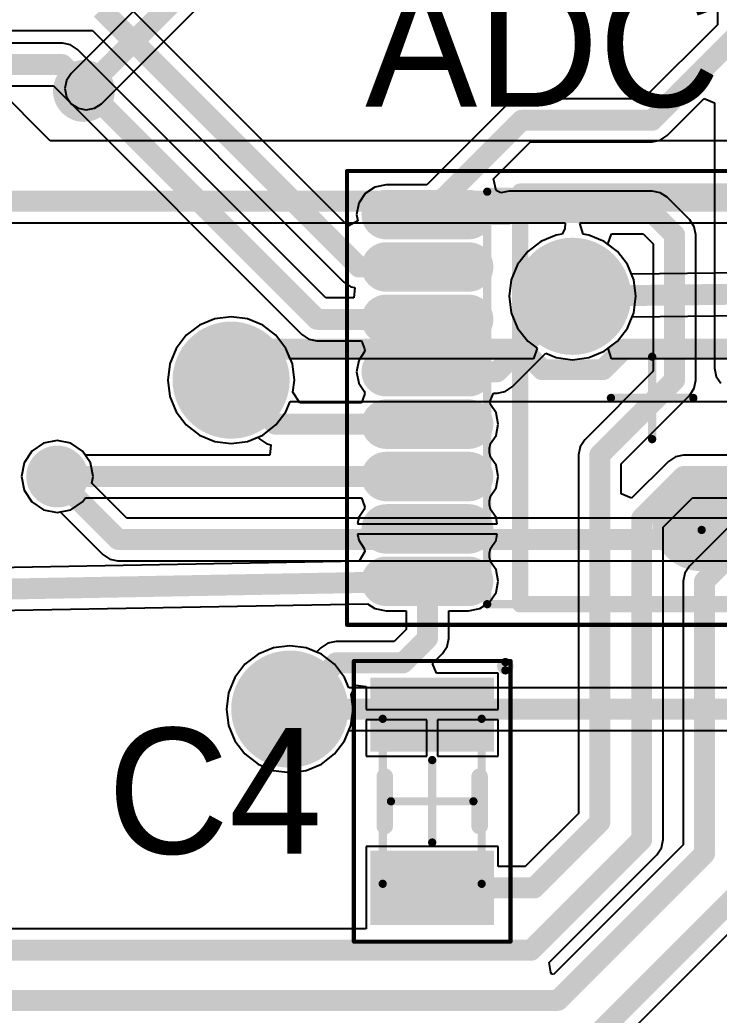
# Model space of a CAD drawing. Header units: millimetres. Extents: x 2.5 to 14.5, y 1.2 to 4.8.
# Drawn here: x 9.8982 to 10.232, y 2.493 to 2.9679 of the extents above; entities that cross this region are included whole.
import ezdxf

# ---------------------------------------------------------------- set-up
doc = ezdxf.new("R2010")
doc.units = ezdxf.units.MM
doc.header["$MEASUREMENT"] = 0
for name, color, linetype in [('BottomLayer', 5, 'Continuous'), ('BottomSolder', 6, 'Continuous'), ('ConnectLayer', 7, 'Continuous'), ('Mechanical13', 56, 'Continuous'), ('Mechanical15', 56, 'Continuous'), ('MultiLayer', 9, 'Continuous'), ('TopLayer', 1, 'Continuous'), ('TopOverlay', 2, 'Continuous'), ('TopPaste', 8, 'Continuous'), ('TopSolder', 216, 'Continuous'), ('ViaHoleLayer', 16, 'Continuous')]:
    doc.layers.add(name, color=color, linetype=linetype)

# ---------------------------------------------------------------- blocks, each defined once
blk = doc.blocks.new('SOP64P600X175_16N_1')
at = {"layer": 'Mechanical13', "const_width": 0.00394}
for points in [[(-0.07874, 0.09843), (-0.07874, -0.09843)], [(0.07874, 0.09843), (-0.07874, 0.09843)], [(0.07874, 0.09843), (0.07874, -0.09843)], [(0.07874, -0.09843), (-0.07874, -0.09843)]]:
    blk.add_lwpolyline(points, dxfattribs=at)
at = {"layer": 'Mechanical13'}
for points, const_width in [([(-0.07972, 0.09843, 1), (-0.07776, 0.09843, 1)], 0.00197), ([(-0.07972, 0.09843, 1), (-0.07776, 0.09843, 1)], 0.00197), ([(0.07776, 0.09843, 1), (0.07972, 0.09843, 1)], 0.00197), ([(0.07776, 0.09843, 1), (0.07972, 0.09843, 1)], 0.00197), ([(-0.02362, 0.06299, 1), (-0.06299, 0.06299, 1)], 0.00394), ([(-0.06398, 0.06299, 1), (-0.06201, 0.06299, 1)], 0.00197), ([(-0.02461, 0.06299, 1), (-0.02264, 0.06299, 1)], 0.00197), ([(-0.07972, -0.09843, 1), (-0.07776, -0.09843, 1)], 0.00197), ([(-0.07972, -0.09843, 1), (-0.07776, -0.09843, 1)], 0.00197), ([(0.07776, -0.09843, 1), (0.07972, -0.09843, 1)], 0.00197), ([(0.07776, -0.09843, 1), (0.07972, -0.09843, 1)], 0.00197)]:
    blk.add_lwpolyline(points, format="xyb", close=True, dxfattribs=dict(at, const_width=const_width))
at = {"layer": 'Mechanical15'}
for points, const_width in [([(-0.14567, 0.10827), (-0.14567, -0.10827)], 0.00197), ([(0.14567, 0.10827), (-0.14567, 0.10827)], 0.00197), ([(0.14567, 0.10827), (0.14567, -0.10827)], 0.00197), ([(0, 0.01968), (0, -0.01969)], 0.00394), ([(0.01968, 0), (-0.01969, 0)], 0.00394), ([(0.14567, -0.10827), (-0.14567, -0.10827)], 0.00197)]:
    blk.add_lwpolyline(points, dxfattribs=dict(at, const_width=const_width))
for points, const_width in [([(-0.14616, 0.10827, 1), (-0.14518, 0.10827, 1)], 0.000984), ([(-0.14616, 0.10827, 1), (-0.14518, 0.10827, 1)], 0.000984), ([(0.14518, 0.10827, 1), (0.14616, 0.10827, 1)], 0.000984), ([(0.14518, 0.10827, 1), (0.14616, 0.10827, 1)], 0.000984), ([(-0.00098, 0.01968, 1), (0.00098, 0.01968, 1)], 0.00197), ([(-0.02067, 0, 1), (-0.0187, 0, 1)], 0.00197), ([(0.0187, 0, 1), (0.02067, 0, 1)], 0.00197), ([(-0.00098, -0.01969, 1), (0.00098, -0.01969, 1)], 0.00197), ([(-0.14616, -0.10827, 1), (-0.14518, -0.10827, 1)], 0.000984), ([(-0.14616, -0.10827, 1), (-0.14518, -0.10827, 1)], 0.000984), ([(0.14518, -0.10827, 1), (0.14616, -0.10827, 1)], 0.000984), ([(0.14518, -0.10827, 1), (0.14616, -0.10827, 1)], 0.000984)]:
    blk.add_lwpolyline(points, format="xyb", close=True, dxfattribs=dict(at, const_width=const_width))
at = {"layer": 'TopLayer', "const_width": 0.01772}
for points in [[(-0.12697, 0.0875), (-0.0876, 0.0875)], [(0.0876, 0.0875), (0.12697, 0.0875)], [(-0.12697, 0.0625), (-0.0876, 0.0625)], [(0.0876, 0.0625), (0.12697, 0.0625)], [(-0.12697, 0.0375), (-0.0876, 0.0375)], [(0.0876, 0.0375), (0.12697, 0.0375)], [(-0.12697, 0.0125), (-0.0876, 0.0125)], [(0.0876, 0.0125), (0.12697, 0.0125)], [(-0.12697, -0.0125), (-0.0876, -0.0125)], [(0.0876, -0.0125), (0.12697, -0.0125)], [(-0.12697, -0.0375), (-0.0876, -0.0375)], [(0.0876, -0.0375), (0.12697, -0.0375)], [(-0.12697, -0.0625), (-0.0876, -0.0625)], [(0.0876, -0.0625), (0.12697, -0.0625)], [(-0.12697, -0.0875), (-0.0876, -0.0875)], [(0.0876, -0.0875), (0.12697, -0.0875)]]:
    blk.add_lwpolyline(points, dxfattribs=at)
at = {"layer": 'TopLayer', "const_width": 0.00886}
for points in [[(-0.1314, 0.0875, 1), (-0.12254, 0.0875, 1)], [(-0.09203, 0.0875, 1), (-0.08317, 0.0875, 1)], [(0.08317, 0.0875, 1), (0.09203, 0.0875, 1)], [(0.12254, 0.0875, 1), (0.1314, 0.0875, 1)], [(-0.1314, 0.0625, 1), (-0.12254, 0.0625, 1)], [(-0.09203, 0.0625, 1), (-0.08317, 0.0625, 1)], [(0.08317, 0.0625, 1), (0.09203, 0.0625, 1)], [(0.12254, 0.0625, 1), (0.1314, 0.0625, 1)], [(-0.1314, 0.0375, 1), (-0.12254, 0.0375, 1)], [(-0.09203, 0.0375, 1), (-0.08317, 0.0375, 1)], [(0.08317, 0.0375, 1), (0.09203, 0.0375, 1)], [(0.12254, 0.0375, 1), (0.1314, 0.0375, 1)], [(-0.1314, 0.0125, 1), (-0.12254, 0.0125, 1)], [(-0.09203, 0.0125, 1), (-0.08317, 0.0125, 1)], [(0.08317, 0.0125, 1), (0.09203, 0.0125, 1)], [(0.12254, 0.0125, 1), (0.1314, 0.0125, 1)], [(-0.1314, -0.0125, 1), (-0.12254, -0.0125, 1)], [(-0.09203, -0.0125, 1), (-0.08317, -0.0125, 1)], [(0.08317, -0.0125, 1), (0.09203, -0.0125, 1)], [(0.12254, -0.0125, 1), (0.1314, -0.0125, 1)], [(-0.1314, -0.0375, 1), (-0.12254, -0.0375, 1)], [(-0.09203, -0.0375, 1), (-0.08317, -0.0375, 1)], [(0.08317, -0.0375, 1), (0.09203, -0.0375, 1)], [(0.12254, -0.0375, 1), (0.1314, -0.0375, 1)], [(-0.1314, -0.0625, 1), (-0.12254, -0.0625, 1)], [(-0.09203, -0.0625, 1), (-0.08317, -0.0625, 1)], [(0.08317, -0.0625, 1), (0.09203, -0.0625, 1)], [(0.12254, -0.0625, 1), (0.1314, -0.0625, 1)], [(-0.1314, -0.0875, 1), (-0.12254, -0.0875, 1)], [(-0.09203, -0.0875, 1), (-0.08317, -0.0875, 1)], [(0.08317, -0.0875, 1), (0.09203, -0.0875, 1)], [(0.12254, -0.0875, 1), (0.1314, -0.0875, 1)]]:
    blk.add_lwpolyline(points, format="xyb", close=True, dxfattribs=at)
at = {"layer": 'TopOverlay'}
for points, const_width in [([(-0.10236, 0.11801, 1), (-0.1122, 0.11801, 1)], 0.00984), ([(-0.11467, 0.11801, 1), (-0.10974, 0.11801, 1)], 0.00492), ([(-0.10482, 0.11801, 1), (-0.0999, 0.11801, 1)], 0.00492), ([(-0.06496, 0.09843, 1), (-0.06102, 0.09843, 1)], 0.00394), ([(-0.06496, 0.09843, 1), (-0.06102, 0.09843, 1)], 0.00394), ([(0.06102, 0.09843, 1), (0.06496, 0.09843, 1)], 0.00394), ([(0.06102, 0.09843, 1), (0.06496, 0.09843, 1)], 0.00394), ([(-0.01181, 0.05906, 1), (-0.03543, 0.05906, 1)], 0.02362), ([(-0.04134, 0.05906, 1), (-0.02953, 0.05906, 1)], 0.01181), ([(-0.01772, 0.05906, 1), (-0.00591, 0.05906, 1)], 0.01181), ([(-0.06496, -0.09843, 1), (-0.06102, -0.09843, 1)], 0.00394), ([(-0.06496, -0.09843, 1), (-0.06102, -0.09843, 1)], 0.00394), ([(0.06102, -0.09843, 1), (0.06496, -0.09843, 1)], 0.00394), ([(0.06102, -0.09843, 1), (0.06496, -0.09843, 1)], 0.00394)]:
    blk.add_lwpolyline(points, format="xyb", close=True, dxfattribs=dict(at, const_width=const_width))
at = {"layer": 'TopOverlay', "const_width": 0.00787}
for points in [[(-0.06299, 0.09843), (-0.06299, -0.09843)], [(0.06299, 0.09843), (-0.06299, 0.09843)], [(0.06299, 0.09843), (0.06299, -0.09843)], [(0.06299, -0.09843), (-0.06299, -0.09843)]]:
    blk.add_lwpolyline(points, dxfattribs=at)
at = {"layer": 'TopPaste', "const_width": 0.01772}
for points in [[(-0.12697, 0.0875), (-0.0876, 0.0875)], [(0.0876, 0.0875), (0.12697, 0.0875)], [(-0.12697, 0.0625), (-0.0876, 0.0625)], [(0.0876, 0.0625), (0.12697, 0.0625)], [(-0.12697, 0.0375), (-0.0876, 0.0375)], [(0.0876, 0.0375), (0.12697, 0.0375)], [(-0.12697, 0.0125), (-0.0876, 0.0125)], [(0.0876, 0.0125), (0.12697, 0.0125)], [(-0.12697, -0.0125), (-0.0876, -0.0125)], [(0.0876, -0.0125), (0.12697, -0.0125)], [(-0.12697, -0.0375), (-0.0876, -0.0375)], [(0.0876, -0.0375), (0.12697, -0.0375)], [(-0.12697, -0.0625), (-0.0876, -0.0625)], [(0.0876, -0.0625), (0.12697, -0.0625)], [(-0.12697, -0.0875), (-0.0876, -0.0875)], [(0.0876, -0.0875), (0.12697, -0.0875)]]:
    blk.add_lwpolyline(points, dxfattribs=at)
at = {"layer": 'TopPaste', "const_width": 0.00886}
for points in [[(-0.1314, 0.0875, 1), (-0.12254, 0.0875, 1)], [(-0.09203, 0.0875, 1), (-0.08317, 0.0875, 1)], [(0.08317, 0.0875, 1), (0.09203, 0.0875, 1)], [(0.12254, 0.0875, 1), (0.1314, 0.0875, 1)], [(-0.1314, 0.0625, 1), (-0.12254, 0.0625, 1)], [(-0.09203, 0.0625, 1), (-0.08317, 0.0625, 1)], [(0.08317, 0.0625, 1), (0.09203, 0.0625, 1)], [(0.12254, 0.0625, 1), (0.1314, 0.0625, 1)], [(-0.1314, 0.0375, 1), (-0.12254, 0.0375, 1)], [(-0.09203, 0.0375, 1), (-0.08317, 0.0375, 1)], [(0.08317, 0.0375, 1), (0.09203, 0.0375, 1)], [(0.12254, 0.0375, 1), (0.1314, 0.0375, 1)], [(-0.1314, 0.0125, 1), (-0.12254, 0.0125, 1)], [(-0.09203, 0.0125, 1), (-0.08317, 0.0125, 1)], [(0.08317, 0.0125, 1), (0.09203, 0.0125, 1)], [(0.12254, 0.0125, 1), (0.1314, 0.0125, 1)], [(-0.1314, -0.0125, 1), (-0.12254, -0.0125, 1)], [(-0.09203, -0.0125, 1), (-0.08317, -0.0125, 1)], [(0.08317, -0.0125, 1), (0.09203, -0.0125, 1)], [(0.12254, -0.0125, 1), (0.1314, -0.0125, 1)], [(-0.1314, -0.0375, 1), (-0.12254, -0.0375, 1)], [(-0.09203, -0.0375, 1), (-0.08317, -0.0375, 1)], [(0.08317, -0.0375, 1), (0.09203, -0.0375, 1)], [(0.12254, -0.0375, 1), (0.1314, -0.0375, 1)], [(-0.1314, -0.0625, 1), (-0.12254, -0.0625, 1)], [(-0.09203, -0.0625, 1), (-0.08317, -0.0625, 1)], [(0.08317, -0.0625, 1), (0.09203, -0.0625, 1)], [(0.12254, -0.0625, 1), (0.1314, -0.0625, 1)], [(-0.1314, -0.0875, 1), (-0.12254, -0.0875, 1)], [(-0.09203, -0.0875, 1), (-0.08317, -0.0875, 1)], [(0.08317, -0.0875, 1), (0.09203, -0.0875, 1)], [(0.12254, -0.0875, 1), (0.1314, -0.0875, 1)]]:
    blk.add_lwpolyline(points, format="xyb", close=True, dxfattribs=at)
at = {"layer": 'TopSolder', "const_width": 0.02362}
for points in [[(-0.12697, 0.0875), (-0.0876, 0.0875)], [(0.0876, 0.0875), (0.12697, 0.0875)], [(-0.12697, 0.0625), (-0.0876, 0.0625)], [(0.0876, 0.0625), (0.12697, 0.0625)], [(-0.12697, 0.0375), (-0.0876, 0.0375)], [(0.0876, 0.0375), (0.12697, 0.0375)], [(-0.12697, 0.0125), (-0.0876, 0.0125)], [(0.0876, 0.0125), (0.12697, 0.0125)], [(-0.12697, -0.0125), (-0.0876, -0.0125)], [(0.0876, -0.0125), (0.12697, -0.0125)], [(-0.12697, -0.0375), (-0.0876, -0.0375)], [(0.0876, -0.0375), (0.12697, -0.0375)], [(-0.12697, -0.0625), (-0.0876, -0.0625)], [(0.0876, -0.0625), (0.12697, -0.0625)], [(-0.12697, -0.0875), (-0.0876, -0.0875)], [(0.0876, -0.0875), (0.12697, -0.0875)]]:
    blk.add_lwpolyline(points, dxfattribs=at)
at = {"layer": 'TopSolder', "const_width": 0.01181}
for points in [[(-0.13287, 0.0875, 1), (-0.12106, 0.0875, 1)], [(-0.0935, 0.0875, 1), (-0.08169, 0.0875, 1)], [(0.08169, 0.0875, 1), (0.0935, 0.0875, 1)], [(0.12106, 0.0875, 1), (0.13287, 0.0875, 1)], [(-0.13287, 0.0625, 1), (-0.12106, 0.0625, 1)], [(-0.0935, 0.0625, 1), (-0.08169, 0.0625, 1)], [(0.08169, 0.0625, 1), (0.0935, 0.0625, 1)], [(0.12106, 0.0625, 1), (0.13287, 0.0625, 1)], [(-0.13287, 0.0375, 1), (-0.12106, 0.0375, 1)], [(-0.0935, 0.0375, 1), (-0.08169, 0.0375, 1)], [(0.08169, 0.0375, 1), (0.0935, 0.0375, 1)], [(0.12106, 0.0375, 1), (0.13287, 0.0375, 1)], [(-0.13287, 0.0125, 1), (-0.12106, 0.0125, 1)], [(-0.0935, 0.0125, 1), (-0.08169, 0.0125, 1)], [(0.08169, 0.0125, 1), (0.0935, 0.0125, 1)], [(0.12106, 0.0125, 1), (0.13287, 0.0125, 1)], [(-0.13287, -0.0125, 1), (-0.12106, -0.0125, 1)], [(-0.0935, -0.0125, 1), (-0.08169, -0.0125, 1)], [(0.08169, -0.0125, 1), (0.0935, -0.0125, 1)], [(0.12106, -0.0125, 1), (0.13287, -0.0125, 1)], [(-0.13287, -0.0375, 1), (-0.12106, -0.0375, 1)], [(-0.0935, -0.0375, 1), (-0.08169, -0.0375, 1)], [(0.08169, -0.0375, 1), (0.0935, -0.0375, 1)], [(0.12106, -0.0375, 1), (0.13287, -0.0375, 1)], [(-0.13287, -0.0625, 1), (-0.12106, -0.0625, 1)], [(-0.0935, -0.0625, 1), (-0.08169, -0.0625, 1)], [(0.08169, -0.0625, 1), (0.0935, -0.0625, 1)], [(0.12106, -0.0625, 1), (0.13287, -0.0625, 1)], [(-0.13287, -0.0875, 1), (-0.12106, -0.0875, 1)], [(-0.0935, -0.0875, 1), (-0.08169, -0.0875, 1)], [(0.08169, -0.0875, 1), (0.0935, -0.0875, 1)], [(0.12106, -0.0875, 1), (0.13287, -0.0875, 1)]]:
    blk.add_lwpolyline(points, format="xyb", close=True, dxfattribs=at)
blk = doc.blocks.new('CAPCP2012X06N_201')
at = {"layer": 'Mechanical13', "const_width": 0.00394}
for points in [[(0.03937, 0.02362), (-0.03937, 0.02362)], [(-0.03937, -0.02362), (-0.03937, 0.02362)], [(0.03937, -0.02362), (0.03937, 0.02362)], [(0.03937, -0.02362), (-0.03937, -0.02362)]]:
    blk.add_lwpolyline(points, dxfattribs=at)
at = {"layer": 'Mechanical13', "const_width": 0.00197}
for points in [[(-0.04035, 0.02362, 1), (-0.03839, 0.02362, 1)], [(-0.04035, 0.02362, 1), (-0.03839, 0.02362, 1)], [(0.03839, 0.02362, 1), (0.04035, 0.02362, 1)], [(0.03839, 0.02362, 1), (0.04035, 0.02362, 1)], [(-0.04035, -0.02362, 1), (-0.03839, -0.02362, 1)], [(-0.04035, -0.02362, 1), (-0.03839, -0.02362, 1)], [(0.03839, -0.02362, 1), (0.04035, -0.02362, 1)], [(0.03839, -0.02362, 1), (0.04035, -0.02362, 1)]]:
    blk.add_lwpolyline(points, format="xyb", close=True, dxfattribs=at)
at = {"layer": 'Mechanical15'}
for points, const_width in [([(0.06693, 0.0374), (-0.06693, 0.0374)], 0.00197), ([(-0.06693, -0.0374), (-0.06693, 0.0374)], 0.00197), ([(0.06693, -0.0374), (0.06693, 0.0374)], 0.00197), ([(0, -0.01968), (0, 0.01969)], 0.00394), ([(0.01968, 0), (-0.01969, 0)], 0.00394), ([(0.06693, -0.0374), (-0.06693, -0.0374)], 0.00197)]:
    blk.add_lwpolyline(points, dxfattribs=dict(at, const_width=const_width))
for points, const_width in [([(-0.06742, 0.0374, 1), (-0.06644, 0.0374, 1)], 0.000984), ([(-0.06742, 0.0374, 1), (-0.06644, 0.0374, 1)], 0.000984), ([(0.06644, 0.0374, 1), (0.06742, 0.0374, 1)], 0.000984), ([(0.06644, 0.0374, 1), (0.06742, 0.0374, 1)], 0.000984), ([(-0.00098, 0.01969, 1), (0.00098, 0.01969, 1)], 0.00197), ([(-0.02067, 0, 1), (-0.0187, 0, 1)], 0.00197), ([(0.0187, 0, 1), (0.02067, 0, 1)], 0.00197), ([(-0.00098, -0.01968, 1), (0.00098, -0.01968, 1)], 0.00197), ([(-0.06742, -0.0374, 1), (-0.06644, -0.0374, 1)], 0.000984), ([(-0.06742, -0.0374, 1), (-0.06644, -0.0374, 1)], 0.000984), ([(0.06644, -0.0374, 1), (0.06742, -0.0374, 1)], 0.000984), ([(0.06644, -0.0374, 1), (0.06742, -0.0374, 1)], 0.000984)]:
    blk.add_lwpolyline(points, format="xyb", close=True, dxfattribs=dict(at, const_width=const_width))
at = {"layer": 'TopLayer'}
for points in [[(-0.02657, -0.02657), (-0.02657, 0.02657), (-0.0561, -0.02657), (-0.0561, 0.02657)], [(0.0561, -0.02657), (0.0561, 0.02657), (0.02657, -0.02657), (0.02657, 0.02657)]]:
    blk.add_solid(points, dxfattribs=at)
at = {"layer": 'TopOverlay'}
for points, const_width in [([(-0.06249, 0.03493, 1), (-0.06642, 0.03493, 1)], 0.00394), ([(-0.06741, 0.03493, 1), (-0.06544, 0.03493, 1)], 0.00197), ([(-0.06347, 0.03493, 1), (-0.0615, 0.03493, 1)], 0.00197), ([(-0.01378, 0.02264, 1), (-0.00984, 0.02264, 1)], 0.00394), ([(0.00984, 0.02264, 1), (0.01378, 0.02264, 1)], 0.00394), ([(-0.01378, -0.02264, 1), (-0.00984, -0.02264, 1)], 0.00394), ([(0.00984, -0.02264, 1), (0.01378, -0.02264, 1)], 0.00394)]:
    blk.add_lwpolyline(points, format="xyb", close=True, dxfattribs=dict(at, const_width=const_width))
at = {"layer": 'TopOverlay', "const_width": 0.00787}
for points in [[(0.01181, 0.02264), (-0.01181, 0.02264)], [(0.01181, -0.02264), (-0.01181, -0.02264)]]:
    blk.add_lwpolyline(points, dxfattribs=at)
at = {"layer": 'TopPaste'}
for points in [[(-0.02657, -0.02657), (-0.02657, 0.02657), (-0.0561, -0.02657), (-0.0561, 0.02657)], [(0.0561, -0.02657), (0.0561, 0.02657), (0.02657, -0.02657), (0.02657, 0.02657)]]:
    blk.add_solid(points, dxfattribs=at)
at = {"layer": 'TopSolder'}
for points in [[(-0.02362, -0.02953), (-0.02362, 0.02953), (-0.05905, -0.02953), (-0.05905, 0.02953)], [(0.05905, -0.02953), (0.05905, 0.02953), (0.02362, -0.02953), (0.02362, 0.02953)]]:
    blk.add_solid(points, dxfattribs=at)

msp = doc.modelspace()

# ---------------------------------------------------------------- linework, layer by layer
at = {"layer": 'BottomLayer', "const_width": 0.01}
for points in [[(9.92874, 2.934), (10.08474, 3.09)], [(9.655, 2.88134), (10.515, 2.88134)], [(10.162, 2.836), (10.551, 2.841)], [(9.999, 2.796), (10.01375, 2.81075)], [(10.01375, 2.81075), (10.13776, 2.81075)], [(10.13776, 2.81075), (10.1475, 2.801)], [(10.1765, 2.801), (10.18624, 2.81075)], [(10.18624, 2.81075), (10.74582, 2.81075)], [(10.1475, 2.801), (10.1765, 2.801)], [(9.9155, 2.7495), (9.945, 2.72)], [(9.945, 2.72), (12.025, 2.72)], [(10.027, 2.639), (10.592, 2.639)]]:
    msp.add_lwpolyline(points, dxfattribs=at)
at = {"layer": 'BottomLayer'}
for points, const_width in [([(9.92283, 2.934, 1), (9.93465, 2.934, 1)], 0.01181), ([(9.92624, 2.934, 1), (9.93124, 2.934, 1)], 0.005), ([(10.1495, 2.836, 1), (10.1745, 2.836, 1)], 0.025), ([(10.1595, 2.836, 1), (10.1645, 2.836, 1)], 0.005), ([(9.9865, 2.796, 1), (10.0115, 2.796, 1)], 0.025), ([(10.01125, 2.81075, 1), (10.01625, 2.81075, 1)], 0.005), ([(10.01125, 2.81075, 1), (10.01625, 2.81075, 1)], 0.005), ([(10.13526, 2.81075, 1), (10.14026, 2.81075, 1)], 0.005), ([(10.13526, 2.81075, 1), (10.14026, 2.81075, 1)], 0.005), ([(10.18374, 2.81075, 1), (10.18874, 2.81075, 1)], 0.005), ([(10.18374, 2.81075, 1), (10.18874, 2.81075, 1)], 0.005), ([(10.145, 2.801, 1), (10.15, 2.801, 1)], 0.005), ([(10.145, 2.801, 1), (10.15, 2.801, 1)], 0.005), ([(10.174, 2.801, 1), (10.179, 2.801, 1)], 0.005), ([(10.174, 2.801, 1), (10.179, 2.801, 1)], 0.005), ([(9.9965, 2.796, 1), (10.0015, 2.796, 1)], 0.005), ([(9.91009, 2.75, 1), (9.92191, 2.75, 1)], 0.01181), ([(9.913, 2.7495, 1), (9.918, 2.7495, 1)], 0.005), ([(9.9425, 2.72, 1), (9.9475, 2.72, 1)], 0.005), ([(9.9425, 2.72, 1), (9.9475, 2.72, 1)], 0.005), ([(10.0145, 2.639, 1), (10.0395, 2.639, 1)], 0.025), ([(10.0245, 2.639, 1), (10.0295, 2.639, 1)], 0.005)]:
    msp.add_lwpolyline(points, format="xyb", close=True, dxfattribs=dict(at, const_width=const_width))
at = {"layer": 'BottomSolder'}
for points, const_width in [([(9.92136, 2.934, 1), (9.93612, 2.934, 1)], 0.01476), ([(10.14802, 2.836, 1), (10.17598, 2.836, 1)], 0.02795), ([(9.98502, 2.796, 1), (10.01298, 2.796, 1)], 0.02795), ([(9.90862, 2.75, 1), (9.92338, 2.75, 1)], 0.01476), ([(10.01302, 2.639, 1), (10.04098, 2.639, 1)], 0.02795)]:
    msp.add_lwpolyline(points, format="xyb", close=True, dxfattribs=dict(at, const_width=const_width))
at = {"layer": 'ConnectLayer'}
for p, q in [((10.07753, 3.09721), (9.92266, 2.94234)), ((9.93708, 2.92792), (10.08896, 3.0798)), ((10.23114, 3.01843), (10.23114, 2.96556)), ((10.05489, 2.86953), (9.94462, 2.9798)), ((10.23114, 2.96556), (10.19578, 2.9302)), ((9.82255, 2.9628), (9.93278, 2.9628)), ((9.93278, 2.9628), (10.05279, 2.84279)), ((9.91843, 2.95676), (9.81947, 2.95676)), ((9.92233, 2.95599), (9.91843, 2.95676)), ((9.92564, 2.95378), (9.92233, 2.95599)), ((10.04422, 2.8352), (9.92564, 2.95378)), ((9.92266, 2.94234), (9.92045, 2.93903)), ((9.81591, 2.93637), (9.91421, 2.93637)), ((9.91266, 2.9102), (9.88564, 2.93721)), ((9.91421, 2.93637), (10.03279, 2.81779)), ((9.92045, 2.93903), (9.91967, 2.93513)), ((9.91967, 2.93513), (9.92045, 2.93123)), ((9.92045, 2.93123), (9.92266, 2.92792)), ((10.20721, 2.91279), (10.2248, 2.93038)), ((10.2248, 2.93038), (10.2298, 2.92831)), ((9.92266, 2.92792), (9.92597, 2.92571)), ((9.92597, 2.92571), (9.92987, 2.92493)), ((9.92987, 2.92493), (9.93377, 2.92571)), ((9.93377, 2.92571), (9.93708, 2.92792)), ((10.13051, 2.92721), (10.09243, 2.88913)), ((10.13381, 2.92942), (10.13051, 2.92721)), ((10.13772, 2.9302), (10.13381, 2.92942)), ((10.19578, 2.9302), (10.13772, 2.9302)), ((10.2298, 2.92831), (10.2298, 2.80172)), ((10.2039, 2.91058), (10.20721, 2.91279)), ((10.53366, 2.9102), (9.91266, 2.9102)), ((10.12423, 2.89209), (10.14194, 2.9098)), ((10.14194, 2.9098), (10.2, 2.9098)), ((10.2, 2.9098), (10.2039, 2.91058)), ((10.06762, 2.88805), (10.06304, 2.88499)), ((10.07303, 2.88913), (10.06762, 2.88805)), ((10.09243, 2.88913), (10.07303, 2.88913)), ((10.12554, 2.88652), (10.12423, 2.89209)), ((10.06304, 2.88499), (10.05998, 2.88041)), ((10.12784, 2.88545), (10.12554, 2.88652)), ((10.13174, 2.88622), (10.12784, 2.88545)), ((10.2, 2.88622), (10.13174, 2.88622)), ((10.2039, 2.88545), (10.2, 2.88622)), ((10.20721, 2.88324), (10.2039, 2.88545)), ((10.21792, 2.87252), (10.20721, 2.88324)), ((10.05998, 2.88041), (10.0589, 2.875)), ((10.0589, 2.875), (10.0595, 2.87199)), ((9.68325, 2.87114), (10.1582, 2.87114)), ((10.0595, 2.87199), (10.05489, 2.86953)), ((10.1582, 2.87114), (10.15854, 2.87085)), ((10.15854, 2.87085), (10.15835, 2.86841)), ((10.16546, 2.87085), (10.1658, 2.87114)), ((10.16703, 2.8656), (10.16546, 2.87085)), ((10.1658, 2.87114), (10.515, 2.87114)), ((10.22013, 2.86922), (10.21792, 2.87252)), ((10.22091, 2.86531), (10.22013, 2.86922)), ((10.15417, 2.86523), (10.14687, 2.8622)), ((10.15697, 2.8656), (10.15417, 2.86523)), ((10.15835, 2.86841), (10.15697, 2.8656)), ((10.16983, 2.86523), (10.16703, 2.8656)), ((10.17713, 2.8622), (10.16983, 2.86523)), ((10.17892, 2.86083), (10.18062, 2.86583)), ((10.18062, 2.86583), (10.19578, 2.86583)), ((10.19578, 2.86583), (10.20052, 2.86109)), ((10.22091, 2.79603), (10.22091, 2.86531)), ((10.14687, 2.8622), (10.1406, 2.8574)), ((10.1834, 2.8574), (10.17713, 2.8622)), ((10.1834, 2.8574), (10.17892, 2.86083)), ((10.20052, 2.86109), (10.20052, 2.80025)), ((10.1406, 2.8574), (10.13579, 2.85113)), ((10.1882, 2.85113), (10.1834, 2.8574)), ((10.1882, 2.85113), (10.1834, 2.8574)), ((10.13579, 2.85113), (10.13277, 2.84383)), ((10.1901, 2.84656), (10.1882, 2.85113)), ((10.19123, 2.84383), (10.1882, 2.85113)), ((10.54672, 2.85114), (10.1901, 2.84656)), ((10.05279, 2.84279), (10.0561, 2.84058)), ((10.0561, 2.84058), (10.05803, 2.8402)), ((10.05803, 2.8402), (10.05754, 2.8352)), ((10.13277, 2.84383), (10.13174, 2.836)), ((10.19226, 2.836), (10.19123, 2.84383)), ((10.13174, 2.836), (10.13277, 2.82817)), ((10.19123, 2.82817), (10.19226, 2.836)), ((10.05754, 2.8352), (10.04422, 2.8352)), ((10.1904, 2.82617), (10.55113, 2.8308)), ((9.999, 2.82626), (9.99117, 2.82523)), ((9.999, 2.82626), (9.99117, 2.82523)), ((10.00683, 2.82523), (9.999, 2.82626)), ((10.00683, 2.82523), (9.999, 2.82626)), ((10.13277, 2.82817), (10.13579, 2.82087)), ((10.1882, 2.82087), (10.19123, 2.82817)), ((10.1882, 2.82087), (10.1904, 2.82617)), ((9.98387, 2.8222), (9.9776, 2.8174)), ((9.98387, 2.8222), (9.9776, 2.8174)), ((9.99117, 2.82523), (9.98387, 2.8222)), ((9.99117, 2.82523), (9.98387, 2.8222)), ((10.01413, 2.8222), (10.00683, 2.82523)), ((10.01413, 2.8222), (10.00683, 2.82523)), ((10.0204, 2.8174), (10.01413, 2.8222)), ((10.0204, 2.8174), (10.01413, 2.8222)), ((9.9776, 2.8174), (9.97279, 2.81113)), ((9.9776, 2.8174), (9.97279, 2.81113)), ((10.0252, 2.81113), (10.0204, 2.8174)), ((10.0252, 2.81113), (10.0204, 2.8174)), ((10.03279, 2.81779), (10.0361, 2.81558)), ((10.13579, 2.82087), (10.1406, 2.8146)), ((10.1834, 2.8146), (10.1882, 2.82087)), ((10.1834, 2.8146), (10.1882, 2.82087)), ((10.0361, 2.81558), (10.04, 2.8148)), ((10.04, 2.8148), (10.06124, 2.8148)), ((10.06124, 2.8148), (10.0627, 2.81091)), ((10.1406, 2.8146), (10.14504, 2.8112)), ((10.17713, 2.80979), (10.1834, 2.8146)), ((10.17896, 2.8112), (10.1834, 2.8146)), ((9.97279, 2.81113), (9.96977, 2.80383)), ((9.97279, 2.81113), (9.96977, 2.80383)), ((10.02725, 2.8062), (10.0252, 2.81113)), ((10.02823, 2.80383), (10.0252, 2.81113)), ((10.06258, 2.8093), (10.05998, 2.80541)), ((10.0628, 2.81036), (10.06258, 2.8093)), ((10.0627, 2.81091), (10.0628, 2.81036)), ((10.13321, 2.79279), (10.14923, 2.80882)), ((10.14504, 2.8112), (10.14335, 2.8062)), ((10.14923, 2.80882), (10.15417, 2.80677)), ((10.16983, 2.80677), (10.17713, 2.80979)), ((10.18065, 2.8062), (10.17896, 2.8112)), ((9.96977, 2.80383), (9.96874, 2.796)), ((9.96977, 2.80383), (9.96874, 2.796)), ((10.14335, 2.8062), (10.02725, 2.8062)), ((10.02926, 2.796), (10.02823, 2.80383)), ((10.05998, 2.80541), (10.0589, 2.8)), ((10.15417, 2.80677), (10.162, 2.80574)), ((10.162, 2.80574), (10.16983, 2.80677)), ((10.71237, 2.8062), (10.18065, 2.8062)), ((10.0589, 2.8), (10.05998, 2.79459)), ((10.20052, 2.80025), (10.16779, 2.76752)), ((10.2298, 2.80172), (10.23058, 2.79781)), ((10.23058, 2.79781), (10.23279, 2.79451)), ((9.96874, 2.796), (9.96977, 2.78817)), ((9.96874, 2.796), (9.96977, 2.78817)), ((10.02849, 2.7902), (10.02926, 2.796)), ((10.05998, 2.79459), (10.06258, 2.7907)), ((10.1299, 2.79058), (10.13321, 2.79279)), ((10.22013, 2.79212), (10.22091, 2.79603)), ((9.96977, 2.78817), (9.97279, 2.78087)), ((9.96977, 2.78817), (9.97279, 2.78087)), ((10.03185, 2.7852), (10.02849, 2.7902)), ((10.0627, 2.78909), (10.06124, 2.7852)), ((10.06258, 2.7907), (10.0628, 2.78964)), ((10.0628, 2.78964), (10.0627, 2.78909)), ((10.12274, 2.78591), (10.12419, 2.7898)), ((10.12419, 2.7898), (10.126, 2.7898)), ((10.126, 2.7898), (10.1299, 2.79058)), ((10.1852, 2.75609), (10.21792, 2.78882)), ((10.21792, 2.78882), (10.22013, 2.79212)), ((10.0252, 2.78087), (10.02725, 2.7858)), ((10.02725, 2.7858), (10.72905, 2.7858)), ((10.06124, 2.7852), (10.03185, 2.7852)), ((10.12263, 2.78536), (10.12274, 2.78591)), ((10.12285, 2.7843), (10.12263, 2.78536)), ((10.12546, 2.78041), (10.12285, 2.7843)), ((9.97279, 2.78087), (9.9776, 2.7746)), ((9.97279, 2.78087), (9.9776, 2.7746)), ((10.0204, 2.7746), (10.0252, 2.78087)), ((10.12653, 2.775), (10.12546, 2.78041)), ((9.9776, 2.7746), (9.98387, 2.76979)), ((9.9776, 2.7746), (9.98387, 2.76979)), ((10.01413, 2.76979), (10.0204, 2.7746)), ((10.12546, 2.76959), (10.12653, 2.775)), ((9.98387, 2.76979), (9.99117, 2.76677)), ((9.98387, 2.76979), (9.99117, 2.76677)), ((10.00683, 2.76677), (10.01413, 2.76979)), ((10.12285, 2.7657), (10.12546, 2.76959)), ((9.90944, 2.76584), (9.90388, 2.76212)), ((9.90944, 2.76584), (9.90388, 2.76212)), ((9.916, 2.76714), (9.90944, 2.76584)), ((9.916, 2.76714), (9.90944, 2.76584)), ((9.92256, 2.76584), (9.916, 2.76714)), ((9.92256, 2.76584), (9.916, 2.76714)), ((9.92812, 2.76212), (9.92256, 2.76584)), ((9.92812, 2.76212), (9.92256, 2.76584)), ((9.99117, 2.76677), (9.999, 2.76574)), ((9.99117, 2.76677), (9.999, 2.76574)), ((9.999, 2.76574), (10.00683, 2.76677)), ((9.999, 2.76574), (10.00683, 2.76677)), ((10.00683, 2.76677), (10.01177, 2.76882)), ((10.01177, 2.76882), (10.01279, 2.76779)), ((10.01279, 2.76779), (10.0161, 2.76558)), ((10.0161, 2.76558), (10.01803, 2.7652)), ((10.01803, 2.7652), (10.01754, 2.7602)), ((10.12238, 2.76346), (10.12285, 2.7657)), ((10.16558, 2.76422), (10.1648, 2.76031)), ((10.16779, 2.76752), (10.16558, 2.76422)), ((9.90388, 2.76212), (9.90016, 2.75656)), ((9.90388, 2.76212), (9.90016, 2.75656)), ((9.93184, 2.75656), (9.92812, 2.76212)), ((9.92941, 2.7602), (9.92812, 2.76212)), ((10.01754, 2.7602), (9.92941, 2.7602)), ((10.12238, 2.76154), (10.12238, 2.76346)), ((10.12285, 2.7593), (10.12238, 2.76154)), ((10.1648, 2.76031), (10.1648, 2.58922)), ((10.2111, 2.75942), (10.20779, 2.75721)), ((10.215, 2.7602), (10.2111, 2.75942)), ((10.27055, 2.7602), (10.215, 2.7602)), ((9.90016, 2.75656), (9.89886, 2.75)), ((9.90016, 2.75656), (9.89886, 2.75)), ((9.93314, 2.75), (9.93184, 2.75656)), ((10.12546, 2.75541), (10.12285, 2.7593)), ((10.12653, 2.75), (10.12546, 2.75541)), ((10.1852, 2.74169), (10.1852, 2.75609)), ((10.20779, 2.75721), (10.1902, 2.73962)), ((9.89886, 2.75), (9.90016, 2.74344)), ((9.89886, 2.75), (9.90016, 2.74344)), ((9.93252, 2.7469), (9.93314, 2.75)), ((10.12546, 2.74459), (10.12653, 2.75)), ((9.94922, 2.7302), (9.93252, 2.7469)), ((9.90016, 2.74344), (9.90388, 2.73788)), ((9.90016, 2.74344), (9.90388, 2.73788)), ((10.12238, 2.73846), (10.12285, 2.7407)), ((10.12285, 2.7407), (10.12546, 2.74459)), ((10.1902, 2.73962), (10.1852, 2.74169)), ((9.90388, 2.73788), (9.90944, 2.73416)), ((9.90388, 2.73788), (9.90944, 2.73416)), ((9.92256, 2.73416), (9.92812, 2.73788)), ((9.92812, 2.73788), (9.92941, 2.7398)), ((9.92941, 2.7398), (10.06124, 2.7398)), ((10.06124, 2.7398), (10.0627, 2.73591)), ((10.0627, 2.73591), (10.0628, 2.73536)), ((10.12238, 2.73654), (10.12238, 2.73846)), ((10.12285, 2.7343), (10.12238, 2.73654)), ((10.2052, 2.72578), (10.21922, 2.7398)), ((10.21922, 2.7398), (10.24754, 2.7398)), ((9.90944, 2.73416), (9.916, 2.73286)), ((9.90944, 2.73416), (9.916, 2.73286)), ((9.916, 2.73286), (9.92256, 2.73416)), ((9.916, 2.73286), (9.91744, 2.73315)), ((9.91744, 2.73315), (9.93779, 2.71279)), ((10.06258, 2.7343), (10.05998, 2.73041)), ((10.0628, 2.73536), (10.06258, 2.7343)), ((10.12546, 2.73041), (10.12285, 2.7343)), ((10.24279, 2.73221), (10.21779, 2.70721)), ((12.02078, 2.7302), (9.94922, 2.7302)), ((10.05998, 2.73041), (10.0594, 2.7275)), ((10.0594, 2.7275), (10.09272, 2.7275)), ((10.09272, 2.7275), (10.12603, 2.7275)), ((10.12603, 2.7275), (10.12546, 2.73041)), ((10.09272, 2.7225), (10.0594, 2.7225)), ((10.0594, 2.7225), (10.05998, 2.71959)), ((10.12603, 2.7225), (10.09272, 2.7225)), ((10.12546, 2.71959), (10.12603, 2.7225)), ((10.2052, 2.57672), (10.2052, 2.72578)), ((10.05998, 2.71959), (10.06258, 2.7157)), ((10.12285, 2.7157), (10.12546, 2.71959)), ((9.93779, 2.71279), (9.9411, 2.71058)), ((10.06288, 2.71428), (10.06011, 2.70959)), ((10.06258, 2.7157), (10.06288, 2.71428)), ((10.12238, 2.71346), (10.12285, 2.7157)), ((10.12238, 2.71154), (10.12238, 2.71346)), ((10.06011, 2.70959), (9.83514, 2.70543)), ((9.9411, 2.71058), (9.945, 2.7098)), ((9.945, 2.7098), (12.025, 2.7098)), ((10.12285, 2.7093), (10.12238, 2.71154)), ((10.12546, 2.70541), (10.12285, 2.7093)), ((10.21779, 2.70721), (10.21558, 2.7039)), ((10.12653, 2.7), (10.12546, 2.70541)), ((10.21558, 2.7039), (10.2148, 2.7)), ((10.12546, 2.69459), (10.12653, 2.7)), ((10.2148, 2.7), (10.2148, 2.57422)), ((10.12239, 2.69001), (10.12546, 2.69459)), ((9.83157, 2.68497), (10.06414, 2.68927)), ((10.06414, 2.68927), (10.06762, 2.68695)), ((10.11781, 2.68695), (10.12239, 2.69001)), ((10.06762, 2.68695), (10.07303, 2.68587)), ((10.07303, 2.68587), (10.08252, 2.68587)), ((10.08252, 2.68587), (10.08252, 2.67694)), ((10.10291, 2.67272), (10.10291, 2.68587)), ((10.10291, 2.68587), (10.1124, 2.68587)), ((10.1124, 2.68587), (10.11781, 2.68695)), ((10.08252, 2.67694), (10.07688, 2.6713)), ((10.027, 2.66926), (10.01917, 2.66823)), ((10.027, 2.66926), (10.01917, 2.66823)), ((10.03483, 2.66823), (10.027, 2.66926)), ((10.03483, 2.66823), (10.027, 2.66926)), ((10.0452, 2.67052), (10.04189, 2.66831)), ((10.0491, 2.6713), (10.0452, 2.67052)), ((10.07688, 2.6713), (10.0491, 2.6713)), ((10.10214, 2.66881), (10.10291, 2.67272)), ((10.01187, 2.6652), (10.0056, 2.6604)), ((10.01187, 2.6652), (10.0056, 2.6604)), ((10.01917, 2.66823), (10.01187, 2.6652)), ((10.01917, 2.66823), (10.01187, 2.6652)), ((10.04213, 2.6652), (10.03483, 2.66823)), ((10.03977, 2.66618), (10.03483, 2.66823)), ((10.04189, 2.66831), (10.03977, 2.66618)), ((10.0484, 2.6604), (10.04213, 2.6652)), ((10.09514, 2.66072), (10.09993, 2.66551)), ((10.09993, 2.66551), (10.10214, 2.66881)), ((10.0056, 2.6604), (10.0008, 2.65413)), ((10.0056, 2.6604), (10.0008, 2.65413)), ((10.05321, 2.65413), (10.0484, 2.6604)), ((10.09705, 2.6561), (10.09514, 2.66072)), ((10.12657, 2.6561), (10.09705, 2.6561)), ((10.12657, 2.63884), (10.12657, 2.6561)), ((10.0008, 2.65413), (9.99777, 2.64683)), ((10.0008, 2.65413), (9.99777, 2.64683)), ((10.05525, 2.6492), (10.05321, 2.65413)), ((10.05635, 2.64591), (10.05862, 2.65042)), ((10.05862, 2.65042), (10.06343, 2.64972)), ((9.99777, 2.64683), (9.99674, 2.639)), ((9.99777, 2.64683), (9.99674, 2.639)), ((10.56375, 2.6492), (10.05525, 2.6492)), ((10.05726, 2.639), (10.05635, 2.64591)), ((10.06343, 2.64972), (10.06343, 2.63884)), ((9.99674, 2.639), (9.99777, 2.63117)), ((9.99674, 2.639), (9.99777, 2.63117)), ((10.05623, 2.63117), (10.05726, 2.639)), ((10.06343, 2.63884), (10.12657, 2.63884)), ((9.99777, 2.63117), (10.0008, 2.62387)), ((9.99777, 2.63117), (10.0008, 2.62387)), ((10.05321, 2.62387), (10.05623, 2.63117)), ((10.0925, 2.63384), (10.06343, 2.63384)), ((10.06343, 2.63384), (10.06343, 2.61657)), ((10.0925, 2.61657), (10.0925, 2.63384)), ((10.12657, 2.63384), (10.0975, 2.63384)), ((10.0975, 2.63384), (10.0975, 2.61657)), ((10.12657, 2.61657), (10.12657, 2.63384)), ((10.05321, 2.62387), (10.05525, 2.6288)), ((10.05525, 2.6288), (10.56375, 2.6288)), ((10.0008, 2.62387), (10.0056, 2.6176)), ((10.0008, 2.62387), (10.0056, 2.6176)), ((10.0484, 2.6176), (10.05321, 2.62387)), ((10.0484, 2.6176), (10.05321, 2.62387)), ((10.0056, 2.6176), (10.01187, 2.6128)), ((10.0056, 2.6176), (10.01187, 2.6128)), ((10.04213, 2.6128), (10.0484, 2.6176)), ((10.04213, 2.6128), (10.0484, 2.6176)), ((10.01187, 2.6128), (10.01917, 2.60977)), ((10.01187, 2.6128), (10.01917, 2.60977)), ((10.03483, 2.60977), (10.04213, 2.6128)), ((10.03483, 2.60977), (10.04213, 2.6128)), ((10.06343, 2.61657), (10.0925, 2.61657)), ((10.0975, 2.61657), (10.12657, 2.61657)), ((10.01917, 2.60977), (10.027, 2.60874)), ((10.01917, 2.60977), (10.027, 2.60874)), ((10.027, 2.60874), (10.03483, 2.60977)), ((10.027, 2.60874), (10.03483, 2.60977)), ((10.1648, 2.58922), (10.13944, 2.56386)), ((10.2148, 2.57422), (10.15289, 2.51231)), ((10.20442, 2.57281), (10.2052, 2.57672)), ((10.12657, 2.57343), (10.06343, 2.57343)), ((10.06343, 2.57343), (10.06343, 2.53409)), ((10.12657, 2.56386), (10.12657, 2.57343)), ((10.15083, 2.51813), (10.20221, 2.56951)), ((10.20221, 2.56951), (10.20442, 2.57281)), ((10.13944, 2.56386), (10.12657, 2.56386)), ((10.15221, 2.44779), (10.25221, 2.54779)), ((10.06343, 2.53409), (9.73545, 2.53409)), ((10.15161, 2.51335), (10.15083, 2.51813)), ((10.15216, 2.51253), (10.15161, 2.51335)), ((10.15289, 2.51231), (10.15216, 2.51253))]:
    msp.add_line(p, q, dxfattribs=at)
at = {"layer": 'MultiLayer'}
for points, const_width in [([(9.92283, 2.934, 1), (9.93465, 2.934, 1)], 0.01181), ([(10.1495, 2.836, 1), (10.1745, 2.836, 1)], 0.025), ([(9.9865, 2.796, 1), (10.0115, 2.796, 1)], 0.025), ([(9.91009, 2.75, 1), (9.92191, 2.75, 1)], 0.01181), ([(10.0145, 2.639, 1), (10.0395, 2.639, 1)], 0.025)]:
    msp.add_lwpolyline(points, format="xyb", close=True, dxfattribs=dict(at, const_width=const_width))
at = {"layer": 'TopLayer', "const_width": 0.01}
for points in [[(9.937, 2.973), (10.06, 2.85)], [(10.2, 2.92), (10.24134, 2.96134)], [(9.81169, 2.94657), (9.91843, 2.94657)], [(9.91843, 2.94657), (10.04, 2.825)], [(10.09272, 2.875), (10.13772, 2.92)], [(10.13772, 2.92), (10.2, 2.92)], [(10.09272, 2.875), (10.13071, 2.875)], [(10.13071, 2.875), (10.13174, 2.87603)], [(10.13174, 2.87603), (10.2, 2.87603)], [(10.2, 2.87603), (10.21071, 2.86531)], [(10.21071, 2.79603), (10.21071, 2.86531)], [(10.06, 2.85), (10.09272, 2.85)], [(10.126, 2.8), (10.162, 2.836)], [(10.04, 2.825), (10.09272, 2.825)], [(10.09272, 2.8), (10.126, 2.8)], [(9.999, 2.796), (10.02, 2.775)], [(10.175, 2.76031), (10.21071, 2.79603)], [(10.02, 2.775), (10.09272, 2.775)], [(10.175, 2.585), (10.175, 2.76031)], [(9.916, 2.75), (10.09272, 2.75)], [(10.195, 2.73), (10.215, 2.75)], [(10.215, 2.75), (10.30728, 2.75)], [(10.195, 2.57672), (10.195, 2.73)], [(10.225, 2.7), (10.25, 2.725)], [(9.79998, 2.69459), (10.09272, 2.7)], [(10.09272, 2.67272), (10.09272, 2.7)], [(10.225, 2.57), (10.225, 2.7)], [(10.0811, 2.6611), (10.09272, 2.67272)], [(10.027, 2.639), (10.0491, 2.6611)], [(10.0491, 2.6611), (10.0811, 2.6611)], [(10.14366, 2.55366), (10.175, 2.585)], [(10.14218, 2.5239), (10.195, 2.57672)], [(10.155, 2.5), (10.225, 2.57)], [(10.145, 2.455), (10.245, 2.555)], [(10.095, 2.55366), (10.14366, 2.55366)], [(9.7311, 2.5239), (10.14218, 2.5239)], [(9.72, 2.5), (10.155, 2.5)]]:
    msp.add_lwpolyline(points, dxfattribs=at)
at = {"layer": 'TopLayer'}
for points, const_width in [([(9.91593, 2.94657, 1), (9.92093, 2.94657, 1)], 0.005), ([(9.91593, 2.94657, 1), (9.92093, 2.94657, 1)], 0.005), ([(9.92283, 2.934, 1), (9.93465, 2.934, 1)], 0.01181), ([(10.13522, 2.92, 1), (10.14022, 2.92, 1)], 0.005), ([(10.13522, 2.92, 1), (10.14022, 2.92, 1)], 0.005), ([(10.1975, 2.92, 1), (10.2025, 2.92, 1)], 0.005), ([(10.1975, 2.92, 1), (10.2025, 2.92, 1)], 0.005), ([(10.09022, 2.875, 1), (10.09522, 2.875, 1)], 0.005), ([(10.09022, 2.875, 1), (10.09522, 2.875, 1)], 0.005), ([(10.12821, 2.875, 1), (10.13321, 2.875, 1)], 0.005), ([(10.12821, 2.875, 1), (10.13321, 2.875, 1)], 0.005), ([(10.12924, 2.87603, 1), (10.13424, 2.87603, 1)], 0.005), ([(10.12924, 2.87603, 1), (10.13424, 2.87603, 1)], 0.005), ([(10.1975, 2.87603, 1), (10.2025, 2.87603, 1)], 0.005), ([(10.1975, 2.87603, 1), (10.2025, 2.87603, 1)], 0.005), ([(10.20821, 2.86531, 1), (10.21321, 2.86531, 1)], 0.005), ([(10.20821, 2.86531, 1), (10.21321, 2.86531, 1)], 0.005), ([(10.1495, 2.836, 1), (10.1745, 2.836, 1)], 0.025), ([(10.0575, 2.85, 1), (10.0625, 2.85, 1)], 0.005), ([(10.0575, 2.85, 1), (10.0625, 2.85, 1)], 0.005), ([(10.09022, 2.85, 1), (10.09522, 2.85, 1)], 0.005), ([(10.1595, 2.836, 1), (10.1645, 2.836, 1)], 0.005), ([(10.0375, 2.825, 1), (10.0425, 2.825, 1)], 0.005), ([(10.0375, 2.825, 1), (10.0425, 2.825, 1)], 0.005), ([(10.09022, 2.825, 1), (10.09522, 2.825, 1)], 0.005), ([(9.9865, 2.796, 1), (10.0115, 2.796, 1)], 0.025), ([(10.09022, 2.8, 1), (10.09522, 2.8, 1)], 0.005), ([(10.1235, 2.8, 1), (10.1285, 2.8, 1)], 0.005), ([(10.1235, 2.8, 1), (10.1285, 2.8, 1)], 0.005), ([(9.9965, 2.796, 1), (10.0015, 2.796, 1)], 0.005), ([(10.20821, 2.79603, 1), (10.21321, 2.79603, 1)], 0.005), ([(10.20821, 2.79603, 1), (10.21321, 2.79603, 1)], 0.005), ([(10.0175, 2.775, 1), (10.0225, 2.775, 1)], 0.005), ([(10.0175, 2.775, 1), (10.0225, 2.775, 1)], 0.005), ([(10.09022, 2.775, 1), (10.09522, 2.775, 1)], 0.005), ([(10.1725, 2.76031, 1), (10.1775, 2.76031, 1)], 0.005), ([(10.1725, 2.76031, 1), (10.1775, 2.76031, 1)], 0.005), ([(9.91009, 2.75, 1), (9.92191, 2.75, 1)], 0.01181), ([(9.9135, 2.75, 1), (9.9185, 2.75, 1)], 0.005), ([(10.09022, 2.75, 1), (10.09522, 2.75, 1)], 0.005), ([(10.2125, 2.75, 1), (10.2175, 2.75, 1)], 0.005), ([(10.2125, 2.75, 1), (10.2175, 2.75, 1)], 0.005), ([(10.1925, 2.73, 1), (10.1975, 2.73, 1)], 0.005), ([(10.1925, 2.73, 1), (10.1975, 2.73, 1)], 0.005), ([(10.09022, 2.7, 1), (10.09522, 2.7, 1)], 0.005), ([(10.09022, 2.7, 1), (10.09522, 2.7, 1)], 0.005), ([(10.2225, 2.7, 1), (10.2275, 2.7, 1)], 0.005), ([(10.2225, 2.7, 1), (10.2275, 2.7, 1)], 0.005), ([(10.09022, 2.67272, 1), (10.09522, 2.67272, 1)], 0.005), ([(10.09022, 2.67272, 1), (10.09522, 2.67272, 1)], 0.005), ([(10.0466, 2.6611, 1), (10.0516, 2.6611, 1)], 0.005), ([(10.0466, 2.6611, 1), (10.0516, 2.6611, 1)], 0.005), ([(10.0786, 2.6611, 1), (10.0836, 2.6611, 1)], 0.005), ([(10.0786, 2.6611, 1), (10.0836, 2.6611, 1)], 0.005), ([(10.0145, 2.639, 1), (10.0395, 2.639, 1)], 0.025), ([(10.0245, 2.639, 1), (10.0295, 2.639, 1)], 0.005), ([(10.1725, 2.585, 1), (10.1775, 2.585, 1)], 0.005), ([(10.1725, 2.585, 1), (10.1775, 2.585, 1)], 0.005), ([(10.1925, 2.57672, 1), (10.1975, 2.57672, 1)], 0.005), ([(10.1925, 2.57672, 1), (10.1975, 2.57672, 1)], 0.005), ([(10.2225, 2.57, 1), (10.2275, 2.57, 1)], 0.005), ([(10.2225, 2.57, 1), (10.2275, 2.57, 1)], 0.005), ([(10.0925, 2.55366, 1), (10.0975, 2.55366, 1)], 0.005), ([(10.14116, 2.55366, 1), (10.14616, 2.55366, 1)], 0.005), ([(10.14116, 2.55366, 1), (10.14616, 2.55366, 1)], 0.005), ([(10.13968, 2.5239, 1), (10.14468, 2.5239, 1)], 0.005), ([(10.13968, 2.5239, 1), (10.14468, 2.5239, 1)], 0.005), ([(10.1525, 2.5, 1), (10.1575, 2.5, 1)], 0.005), ([(10.1525, 2.5, 1), (10.1575, 2.5, 1)], 0.005)]:
    msp.add_lwpolyline(points, format="xyb", close=True, dxfattribs=dict(at, const_width=const_width))
at = {"layer": 'TopSolder'}
for points, const_width in [([(9.92136, 2.934, 1), (9.93612, 2.934, 1)], 0.01476), ([(10.14802, 2.836, 1), (10.17598, 2.836, 1)], 0.02795), ([(9.98502, 2.796, 1), (10.01298, 2.796, 1)], 0.02795), ([(9.90862, 2.75, 1), (9.92338, 2.75, 1)], 0.01476), ([(10.01302, 2.639, 1), (10.04098, 2.639, 1)], 0.02795)]:
    msp.add_lwpolyline(points, format="xyb", close=True, dxfattribs=dict(at, const_width=const_width))
at = {"layer": 'ViaHoleLayer'}
for points, const_width in [([(9.92579, 2.934, 1), (9.93169, 2.934, 1)], 0.00591), ([(10.155, 2.836, 1), (10.169, 2.836, 1)], 0.014), ([(9.992, 2.796, 1), (10.006, 2.796, 1)], 0.014), ([(9.91305, 2.75, 1), (9.91895, 2.75, 1)], 0.00591), ([(10.02, 2.639, 1), (10.034, 2.639, 1)], 0.014)]:
    msp.add_lwpolyline(points, format="xyb", close=True, dxfattribs=dict(at, const_width=const_width))

# ---------------------------------------------------------------- block references
for name, p, rotation in [('SOP64P600X175_16N_1', (10.2, 2.7875), 180), ('CAPCP2012X06N_201', (10.095, 2.595), 270)]:
    msp.add_blockref(name, p, dxfattribs=dict(rotation=rotation))

# ---------------------------------------------------------------- texts
at = {"layer": 'TopOverlay'}
for s, p in [('ADC1', (10.063, 2.9265)), ('C4', (9.94, 2.57))]:
    msp.add_text(s, height=0.06, dxfattribs=at).set_placement(p)

doc.saveas('drawing.dxf')
